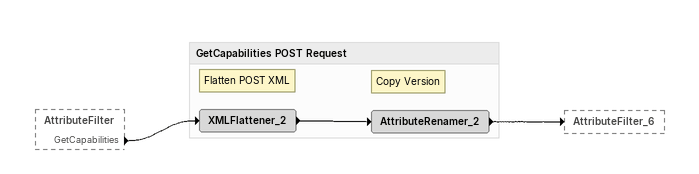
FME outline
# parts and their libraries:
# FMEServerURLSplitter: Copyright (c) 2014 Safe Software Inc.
AttributeFilter [outside]
    GetCapabilities -> XMLFlattener_2

Bookmark: GetCapabilities POST Request
Note: Flatten POST XML
XMLFlattener_2
    -> AttributeRenamer_2
Note: Copy Version
AttributeRenamer_2
    -> AttributeFilter_6
